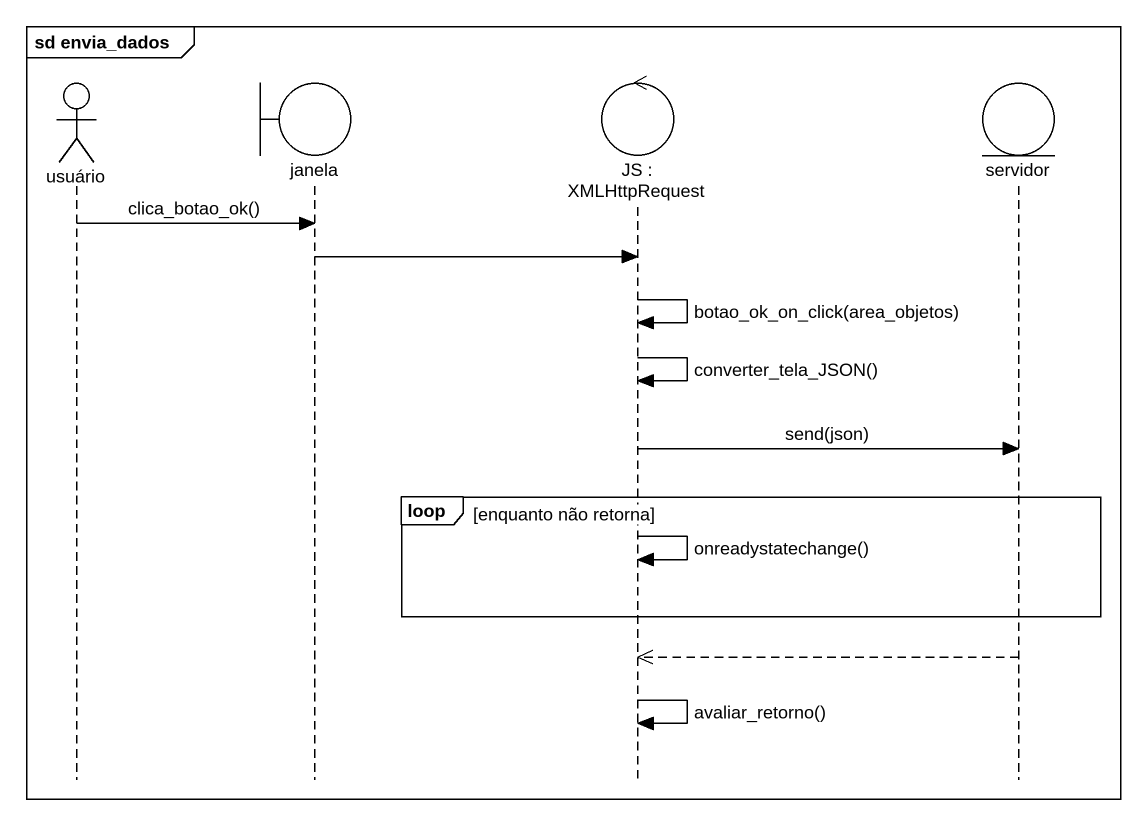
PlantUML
@startuml
mainframe sd envia_dados
hide footbox
actor usuário
boundary janela
control "JS : XMLHttpRequest" as JS_XMLHttpRequest
entity servidor

usuário -> janela : clica_botao_ok()
janela -> JS_XMLHttpRequest
JS_XMLHttpRequest -> JS_XMLHttpRequest : botao_ok_on_click(area_objetos)
JS_XMLHttpRequest -> JS_XMLHttpRequest : converter_tela_JSON()
JS_XMLHttpRequest -> servidor : send(json)
loop enquanto não retorna
  JS_XMLHttpRequest -> JS_XMLHttpRequest : onreadystatechange()
end
servidor -->> JS_XMLHttpRequest
JS_XMLHttpRequest -> JS_XMLHttpRequest : avaliar_retorno()
@enduml
